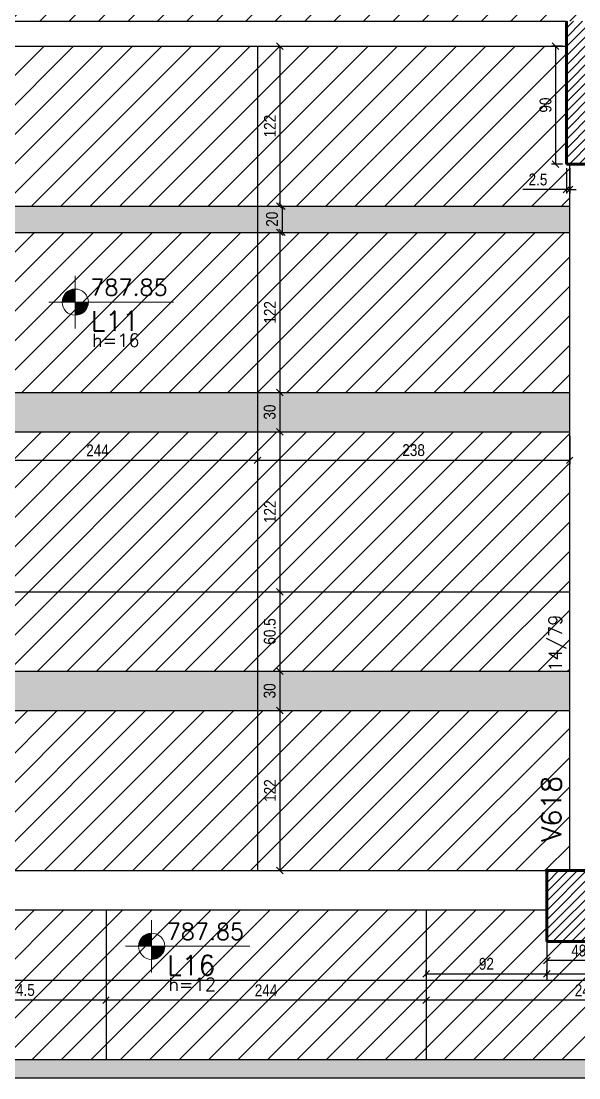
# Model space of a CAD drawing. Extents: x 8513 to 14085, y 7177 to 10799.
# Drawn here: x 10180 to 10606, y 8424 to 9229 of the extents above; entities that cross this region are included whole.
import ezdxf

# ---------------------------------------------------------------- set-up
doc = ezdxf.new("R2010")
doc.units = 0
doc.layers.add('COTA', color=241, linetype='Continuous')
doc.layers.add('Painéis', color=200, linetype='Continuous')
for name, color, linetype, lineweight in [('EST-LAJE-TEXT', 7, 'Continuous', 9), ('EST-PILAR', 7, 'Continuous', 9), ('EST-PILAR-CUT', 7, 'Continuous', 60), ('EST-VIGA', 7, 'Continuous', 30), ('EST-VIGA-TEXT', 7, 'Continuous', 9), ('Hachura', 253, 'Continuous', 9), ('REAPROVEITAMENTO', 7, 'Continuous', 9)]:
    doc.layers.add(name, color=color, linetype=linetype, lineweight=lineweight)
doc.styles.add('COTA TECNICA-50', font='techl___.ttf', dxfattribs={"height": 9})
doc.styles.add('RomanS_IV50', font='romans_IV50.ttf', dxfattribs={"height": 11.25})
doc.styles.add('RomanS_IV50_B', font='', dxfattribs={"height": 18.75})
doc.styles.add('RomanS_IV50_B_1', font='', dxfattribs={"height": 22.5})
doc.styles.get('RomanS_IV50_B').set_extended_font_data('RomanS_IV50', bold=True)
doc.styles.get('RomanS_IV50_B_1').set_extended_font_data('RomanS_IV50', bold=True)
doc.dimstyles.new('PAINEL', dxfattribs={"dimtxt": 9, "dimasz": 5, "dimexe": 3, "dimexo": 3, "dimgap": 3, "dimtad": 1, "dimdec": 1, "dimzin": 12, "dimdsep": 46, "dimtxsty": 'COTA TECNICA-50', "dimblk": 'OBLIQUE', "dimcen": 0, "dimclrd": 4, "dimclre": 4, "dimclrt": 1, "dimadec": 1, "dimazin": 3, "dimtfac": 1, "dimtdec": 1, "dimtmove": 0, "dimatfit": 3, "dimldrblk": 'OBLIQUE', "dimfxl": 1, "dimtolj": 1, "dimtzin": 12, "dimarcsym": 0})
pattern_1 = [(45, (9853.6513, 9308.66), (-3.535534, 3.535534), [])]

# ---------------------------------------------------------------- blocks, each defined once
blk = doc.blocks.new('FA_Floor_TAG_SURVEY_R01 - NIV_TIT_H_TXT1__TXT2-2303193-5º PAVIMENTO')
at = {"layer": 'EST-LAJE-TEXT'}
h = blk.add_hatch(color=256, dxfattribs=at)
edge = h.paths.add_edge_path(flags=0)
edge.add_line((-0.28, 0.405), (-0.48, 0.405))
edge.add_arc((-0.28, 0.405), 0.2, 90, 180, ccw=False)
edge.add_line((-0.28, 0.605), (-0.28, 0.405))
h = blk.add_hatch(color=256, dxfattribs=at)
edge = h.paths.add_edge_path(flags=0)
edge.add_line((-0.28, 0.405), (-0.08, 0.405))
edge.add_arc((-0.28, 0.405), 0.2, -90, 0, ccw=False)
edge.add_line((-0.28, 0.205), (-0.28, 0.405))
for p, q in [((-0.28, 0.005), (-0.28, 0.805)), ((-0.28, 0.405), (-0.68, 0.405)), ((-0.28, 0.405), (1.22, 0.405))]:
    blk.add_line(p, q, dxfattribs=at)
blk.add_circle((-0.28, 0.405), 0.2, dxfattribs=at)
blk = doc.blocks.new('_Oblique')
at = {"color": 0, "linetype": 'ByBlock', "lineweight": -2}
blk.add_line((-0.5, -0.5), (0.5, 0.5), dxfattribs=at)
blk = doc.blocks.new('*D596')
at = {"layer": 'COTA', "color": 4, "lineweight": -2, "transparency": 16777216}
for p, q in [((10363.65, 9210.16), (10380.62, 9210.16)), ((10377.62, 9210.16), (10377.62, 9088.16)), ((10363.65, 9088.16), (10380.62, 9088.16))]:
    blk.add_line(p, q, dxfattribs=at)
at = {"layer": 'Defpoints', "color": 0, "transparency": 16777216}
for p in [(10360.65, 9210.16), (10360.65, 9088.16), (10377.62, 9088.16)]:
    blk.add_point(p, dxfattribs=at)
at = {"layer": 'COTA', "color": 4, "lineweight": -2, "transparency": 16777216, "xscale": 5, "yscale": 5, "zscale": 5}
for p, rotation in [((10377.62, 9210.16), 90), ((10377.62, 9088.16), 270)]:
    blk.add_blockref('_Oblique', p, dxfattribs=dict(at, rotation=rotation))
at = {"layer": 'COTA', "color": 1, "transparency": 16777216, "insert": (10370.07, 9149.16), "char_height": 9, "attachment_point": 5, "rotation": 90, "style": 'COTA TECNICA-50'}
blk.add_mtext('\\A1;122', dxfattribs=at)
blk = doc.blocks.new('*D597')
at = {"layer": 'COTA', "color": 4, "lineweight": -2, "transparency": 16777216}
for p, q in [((10365.34, 9088.16), (10382.31, 9088.16)), ((10379.31, 9088.16), (10379.31, 9068.16)), ((10363.65, 9068.16), (10382.31, 9068.16))]:
    blk.add_line(p, q, dxfattribs=at)
at = {"layer": 'Defpoints', "color": 0, "transparency": 16777216}
for p in [(10362.34, 9088.16), (10360.65, 9068.16), (10379.31, 9068.16)]:
    blk.add_point(p, dxfattribs=at)
at = {"layer": 'COTA', "color": 4, "lineweight": -2, "transparency": 16777216, "xscale": 5, "yscale": 5, "zscale": 5}
for p, rotation in [((10379.31, 9088.16), 90), ((10379.31, 9068.16), 270)]:
    blk.add_blockref('_Oblique', p, dxfattribs=dict(at, rotation=rotation))
at = {"layer": 'COTA', "color": 1, "transparency": 16777216, "insert": (10371.71, 9078.16), "char_height": 9, "attachment_point": 5, "rotation": 90, "style": 'COTA TECNICA-50'}
blk.add_mtext('\\A1;20', dxfattribs=at)
blk = doc.blocks.new('*D598')
at = {"layer": 'COTA', "color": 4, "lineweight": -2, "transparency": 16777216}
for p, q in [((10363.65, 9068.16), (10380.62, 9068.16)), ((10377.62, 9068.16), (10377.62, 8946.16)), ((10363.65, 8946.16), (10380.62, 8946.16))]:
    blk.add_line(p, q, dxfattribs=at)
at = {"layer": 'Defpoints', "color": 0, "transparency": 16777216}
for p in [(10360.65, 9068.16), (10360.65, 8946.16), (10377.62, 8946.16)]:
    blk.add_point(p, dxfattribs=at)
at = {"layer": 'COTA', "color": 4, "lineweight": -2, "transparency": 16777216, "xscale": 5, "yscale": 5, "zscale": 5}
for p, rotation in [((10377.62, 9068.16), 90), ((10377.62, 8946.16), 270)]:
    blk.add_blockref('_Oblique', p, dxfattribs=dict(at, rotation=rotation))
at = {"layer": 'COTA', "color": 1, "transparency": 16777216, "insert": (10370.07, 9007.16), "char_height": 9, "attachment_point": 5, "rotation": 90, "style": 'COTA TECNICA-50'}
blk.add_mtext('\\A1;122', dxfattribs=at)
blk = doc.blocks.new('*D571')
at = {"layer": 'COTA', "color": 4, "lineweight": -2, "transparency": 16777216}
for p, q in [((10363.65, 8946.16), (10380.62, 8946.16)), ((10377.62, 8946.16), (10377.62, 8916.16)), ((10363.65, 8916.16), (10380.62, 8916.16))]:
    blk.add_line(p, q, dxfattribs=at)
at = {"layer": 'Defpoints', "color": 0, "transparency": 16777216}
for p in [(10360.65, 8946.16), (10360.65, 8916.16), (10377.62, 8916.16)]:
    blk.add_point(p, dxfattribs=at)
at = {"layer": 'COTA', "color": 4, "lineweight": -2, "transparency": 16777216, "xscale": 5, "yscale": 5, "zscale": 5}
for p, rotation in [((10377.62, 8946.16), 90), ((10377.62, 8916.16), 270)]:
    blk.add_blockref('_Oblique', p, dxfattribs=dict(at, rotation=rotation))
at = {"layer": 'COTA', "color": 1, "transparency": 16777216, "insert": (10369.92, 8931.16), "char_height": 9, "attachment_point": 5, "rotation": 90, "style": 'COTA TECNICA-50'}
blk.add_mtext('\\A1;30', dxfattribs=at)
blk = doc.blocks.new('*D572')
at = {"layer": 'COTA', "color": 4, "lineweight": -2, "transparency": 16777216}
for p, q in [((10363.65, 8916.16), (10380.62, 8916.16)), ((10377.62, 8916.16), (10377.62, 8794.16)), ((10365.62, 8794.16), (10380.62, 8794.16))]:
    blk.add_line(p, q, dxfattribs=at)
at = {"layer": 'Defpoints', "color": 0, "transparency": 16777216}
for p in [(10360.65, 8916.16), (10362.62, 8794.16), (10377.62, 8794.16)]:
    blk.add_point(p, dxfattribs=at)
at = {"layer": 'COTA', "color": 4, "lineweight": -2, "transparency": 16777216, "xscale": 5, "yscale": 5, "zscale": 5}
for p, rotation in [((10377.62, 8916.16), 90), ((10377.62, 8794.16), 270)]:
    blk.add_blockref('_Oblique', p, dxfattribs=dict(at, rotation=rotation))
at = {"layer": 'COTA', "color": 1, "transparency": 16777216, "insert": (10370.07, 8855.16), "char_height": 9, "attachment_point": 5, "rotation": 90, "style": 'COTA TECNICA-50'}
blk.add_mtext('\\A1;122', dxfattribs=at)
blk = doc.blocks.new('*D573')
at = {"layer": 'COTA', "color": 4, "lineweight": -2, "transparency": 16777216}
for p, q in [((10365.62, 8794.16), (10380.62, 8794.16)), ((10377.62, 8794.16), (10377.62, 8733.66))]:
    blk.add_line(p, q, dxfattribs=at)
at = {"layer": 'Defpoints', "color": 0, "transparency": 16777216}
for p in [(10362.62, 8794.16), (10377.62, 8733.66), (10377.62, 8733.66)]:
    blk.add_point(p, dxfattribs=at)
at = {"layer": 'COTA', "color": 4, "lineweight": -2, "transparency": 16777216, "xscale": 5, "yscale": 5, "zscale": 5}
for p, rotation in [((10377.62, 8794.16), 90), ((10377.62, 8733.66), 270)]:
    blk.add_blockref('_Oblique', p, dxfattribs=dict(at, rotation=rotation))
at = {"layer": 'COTA', "color": 1, "transparency": 16777216, "insert": (10370.02, 8763.91), "char_height": 9, "attachment_point": 5, "rotation": 90, "style": 'COTA TECNICA-50'}
blk.add_mtext('\\A1;60.5', dxfattribs=at)
blk = doc.blocks.new('*D574')
at = {"layer": 'COTA', "color": 4, "lineweight": -2, "transparency": 16777216}
blk.add_line((10377.62, 8733.66), (10377.62, 8703.66), dxfattribs=at)
at = {"layer": 'Defpoints', "color": 0, "transparency": 16777216}
for p in [(10377.62, 8733.66), (10377.62, 8703.66), (10377.62, 8703.66)]:
    blk.add_point(p, dxfattribs=at)
at = {"layer": 'COTA', "color": 4, "lineweight": -2, "transparency": 16777216, "xscale": 5, "yscale": 5, "zscale": 5}
for p, rotation in [((10377.62, 8733.66), 90), ((10377.62, 8703.66), 270)]:
    blk.add_blockref('_Oblique', p, dxfattribs=dict(at, rotation=rotation))
at = {"layer": 'COTA', "color": 1, "transparency": 16777216, "insert": (10369.92, 8718.66), "char_height": 9, "attachment_point": 5, "rotation": 90, "style": 'COTA TECNICA-50'}
blk.add_mtext('\\A1;30', dxfattribs=at)
blk = doc.blocks.new('*D575')
at = {"layer": 'COTA', "color": 4, "lineweight": -2, "transparency": 16777216}
blk.add_line((10377.62, 8703.66), (10377.62, 8581.66), dxfattribs=at)
at = {"layer": 'Defpoints', "color": 0, "transparency": 16777216}
for p in [(10377.62, 8703.66), (10377.62, 8581.66), (10377.62, 8581.66)]:
    blk.add_point(p, dxfattribs=at)
at = {"layer": 'COTA', "color": 4, "lineweight": -2, "transparency": 16777216, "xscale": 5, "yscale": 5, "zscale": 5}
for p, rotation in [((10377.62, 8703.66), 90), ((10377.62, 8581.66), 270)]:
    blk.add_blockref('_Oblique', p, dxfattribs=dict(at, rotation=rotation))
at = {"layer": 'COTA', "color": 1, "transparency": 16777216, "insert": (10370.07, 8642.66), "char_height": 9, "attachment_point": 5, "rotation": 90, "style": 'COTA TECNICA-50'}
blk.add_mtext('\\A1;122', dxfattribs=at)
blk = doc.blocks.new('*D576')
at = {"layer": 'COTA', "color": 4, "lineweight": -2, "transparency": 16777216}
for p, q in [((10363.65, 9210.16), (10380.62, 9210.16)), ((10377.62, 9210.16), (10377.62, 9088.16)), ((10363.65, 9088.16), (10380.62, 9088.16))]:
    blk.add_line(p, q, dxfattribs=at)
at = {"layer": 'Defpoints', "color": 0, "transparency": 16777216}
for p in [(10360.65, 9210.16), (10360.65, 9088.16), (10377.62, 9088.16)]:
    blk.add_point(p, dxfattribs=at)
at = {"layer": 'COTA', "color": 4, "lineweight": -2, "transparency": 16777216, "xscale": 5, "yscale": 5, "zscale": 5}
for p, rotation in [((10377.62, 9210.16), 90), ((10377.62, 9088.16), 270)]:
    blk.add_blockref('_Oblique', p, dxfattribs=dict(at, rotation=rotation))
at = {"layer": 'COTA', "color": 1, "transparency": 16777216, "insert": (10370.07, 9149.16), "char_height": 9, "attachment_point": 5, "rotation": 90, "style": 'COTA TECNICA-50'}
blk.add_mtext('\\A1;122', dxfattribs=at)
blk = doc.blocks.new('*D577')
at = {"layer": 'COTA', "color": 4, "lineweight": -2, "transparency": 16777216}
for p, q in [((10365.34, 9088.16), (10382.31, 9088.16)), ((10379.31, 9088.16), (10379.31, 9068.16)), ((10363.65, 9068.16), (10382.31, 9068.16))]:
    blk.add_line(p, q, dxfattribs=at)
at = {"layer": 'Defpoints', "color": 0, "transparency": 16777216}
for p in [(10362.34, 9088.16), (10360.65, 9068.16), (10379.31, 9068.16)]:
    blk.add_point(p, dxfattribs=at)
at = {"layer": 'COTA', "color": 4, "lineweight": -2, "transparency": 16777216, "xscale": 5, "yscale": 5, "zscale": 5}
for p, rotation in [((10379.31, 9088.16), 90), ((10379.31, 9068.16), 270)]:
    blk.add_blockref('_Oblique', p, dxfattribs=dict(at, rotation=rotation))
at = {"layer": 'COTA', "color": 1, "transparency": 16777216, "insert": (10371.71, 9078.16), "char_height": 9, "attachment_point": 5, "rotation": 90, "style": 'COTA TECNICA-50'}
blk.add_mtext('\\A1;20', dxfattribs=at)
blk = doc.blocks.new('*D578')
at = {"layer": 'COTA', "color": 4, "lineweight": -2, "transparency": 16777216}
for p, q in [((10363.65, 9068.16), (10380.62, 9068.16)), ((10377.62, 9068.16), (10377.62, 8946.16)), ((10363.65, 8946.16), (10380.62, 8946.16))]:
    blk.add_line(p, q, dxfattribs=at)
at = {"layer": 'Defpoints', "color": 0, "transparency": 16777216}
for p in [(10360.65, 9068.16), (10360.65, 8946.16), (10377.62, 8946.16)]:
    blk.add_point(p, dxfattribs=at)
at = {"layer": 'COTA', "color": 4, "lineweight": -2, "transparency": 16777216, "xscale": 5, "yscale": 5, "zscale": 5}
for p, rotation in [((10377.62, 9068.16), 90), ((10377.62, 8946.16), 270)]:
    blk.add_blockref('_Oblique', p, dxfattribs=dict(at, rotation=rotation))
at = {"layer": 'COTA', "color": 1, "transparency": 16777216, "insert": (10370.07, 9007.16), "char_height": 9, "attachment_point": 5, "rotation": 90, "style": 'COTA TECNICA-50'}
blk.add_mtext('\\A1;122', dxfattribs=at)
blk = doc.blocks.new('*D579')
at = {"layer": 'COTA', "color": 4, "lineweight": -2, "transparency": 16777216}
for p, q in [((10363.65, 8946.16), (10380.62, 8946.16)), ((10377.62, 8946.16), (10377.62, 8916.16)), ((10363.65, 8916.16), (10380.62, 8916.16))]:
    blk.add_line(p, q, dxfattribs=at)
at = {"layer": 'Defpoints', "color": 0, "transparency": 16777216}
for p in [(10360.65, 8946.16), (10360.65, 8916.16), (10377.62, 8916.16)]:
    blk.add_point(p, dxfattribs=at)
at = {"layer": 'COTA', "color": 4, "lineweight": -2, "transparency": 16777216, "xscale": 5, "yscale": 5, "zscale": 5}
for p, rotation in [((10377.62, 8946.16), 90), ((10377.62, 8916.16), 270)]:
    blk.add_blockref('_Oblique', p, dxfattribs=dict(at, rotation=rotation))
at = {"layer": 'COTA', "color": 1, "transparency": 16777216, "insert": (10369.92, 8931.16), "char_height": 9, "attachment_point": 5, "rotation": 90, "style": 'COTA TECNICA-50'}
blk.add_mtext('\\A1;30', dxfattribs=at)
blk = doc.blocks.new('*D580')
at = {"layer": 'COTA', "color": 4, "lineweight": -2, "transparency": 16777216}
blk.add_line((10377.62, 8733.66), (10377.62, 8703.66), dxfattribs=at)
at = {"layer": 'Defpoints', "color": 0, "transparency": 16777216}
for p in [(10377.62, 8733.66), (10377.62, 8703.66), (10377.62, 8703.66)]:
    blk.add_point(p, dxfattribs=at)
at = {"layer": 'COTA', "color": 4, "lineweight": -2, "transparency": 16777216, "xscale": 5, "yscale": 5, "zscale": 5}
for p, rotation in [((10377.62, 8733.66), 90), ((10377.62, 8703.66), 270)]:
    blk.add_blockref('_Oblique', p, dxfattribs=dict(at, rotation=rotation))
at = {"layer": 'COTA', "color": 1, "transparency": 16777216, "insert": (10369.92, 8718.66), "char_height": 9, "attachment_point": 5, "rotation": 90, "style": 'COTA TECNICA-50'}
blk.add_mtext('\\A1;30', dxfattribs=at)
blk = doc.blocks.new('*D581')
at = {"layer": 'COTA', "color": 4, "lineweight": -2, "transparency": 16777216}
blk.add_line((10377.62, 8703.66), (10377.62, 8581.66), dxfattribs=at)
at = {"layer": 'Defpoints', "color": 0, "transparency": 16777216}
for p in [(10377.62, 8703.66), (10377.62, 8581.66), (10377.62, 8581.66)]:
    blk.add_point(p, dxfattribs=at)
at = {"layer": 'COTA', "color": 4, "lineweight": -2, "transparency": 16777216, "xscale": 5, "yscale": 5, "zscale": 5}
for p, rotation in [((10377.62, 8703.66), 90), ((10377.62, 8581.66), 270)]:
    blk.add_blockref('_Oblique', p, dxfattribs=dict(at, rotation=rotation))
at = {"layer": 'COTA', "color": 1, "transparency": 16777216, "insert": (10370.07, 8642.66), "char_height": 9, "attachment_point": 5, "rotation": 90, "style": 'COTA TECNICA-50'}
blk.add_mtext('\\A1;122', dxfattribs=at)
blk = doc.blocks.new('*D583')
at = {"layer": 'COTA', "color": 4, "lineweight": -2, "transparency": 16777216}
for p, q in [((10116.65, 8913.16), (10116.65, 8891.38)), ((10360.65, 8913.16), (10360.65, 8891.38)), ((10116.65, 8894.38), (10360.65, 8894.38))]:
    blk.add_line(p, q, dxfattribs=at)
at = {"layer": 'Defpoints', "color": 0, "transparency": 16777216}
for p in [(10116.65, 8916.16), (10360.65, 8916.16), (10360.65, 8894.38)]:
    blk.add_point(p, dxfattribs=at)
at = {"layer": 'COTA', "color": 4, "lineweight": -2, "transparency": 16777216, "xscale": 5, "yscale": 5, "zscale": 5, "rotation": 180}
blk.add_blockref('_Oblique', (10116.65, 8894.38), dxfattribs=at)
at = {"layer": 'COTA', "color": 4, "lineweight": -2, "transparency": 16777216, "xscale": 5, "yscale": 5, "zscale": 5}
blk.add_blockref('_Oblique', (10360.65, 8894.38), dxfattribs=at)
at = {"layer": 'COTA', "color": 1, "transparency": 16777216, "insert": (10238.65, 8901.95), "char_height": 9, "attachment_point": 5, "style": 'COTA TECNICA-50'}
blk.add_mtext('\\A1;244', dxfattribs=at)
blk = doc.blocks.new('*D584')
at = {"layer": 'COTA', "color": 4, "lineweight": -2, "transparency": 16777216}
for p, q in [((10360.65, 8913.16), (10360.65, 8891.38)), ((10598.65, 8913.16), (10598.65, 8891.38)), ((10360.65, 8894.38), (10598.65, 8894.38))]:
    blk.add_line(p, q, dxfattribs=at)
at = {"layer": 'Defpoints', "color": 0, "transparency": 16777216}
for p in [(10360.65, 8916.16), (10598.65, 8916.16), (10598.65, 8894.38)]:
    blk.add_point(p, dxfattribs=at)
at = {"layer": 'COTA', "color": 4, "lineweight": -2, "transparency": 16777216, "xscale": 5, "yscale": 5, "zscale": 5, "rotation": 180}
blk.add_blockref('_Oblique', (10360.65, 8894.38), dxfattribs=at)
at = {"layer": 'COTA', "color": 4, "lineweight": -2, "transparency": 16777216, "xscale": 5, "yscale": 5, "zscale": 5}
blk.add_blockref('_Oblique', (10598.65, 8894.38), dxfattribs=at)
at = {"layer": 'COTA', "color": 1, "transparency": 16777216, "insert": (10479.65, 8902.1), "char_height": 9, "attachment_point": 5, "style": 'COTA TECNICA-50'}
blk.add_mtext('\\A1;238', dxfattribs=at)
blk = doc.blocks.new('*D546')
at = {"layer": 'COTA', "color": 4, "lineweight": -2, "transparency": 16777216}
for p, q in [((10593.15, 9210.16), (10584.88, 9210.16)), ((10587.88, 9210.16), (10587.88, 9120.16)), ((10593.15, 9120.16), (10584.88, 9120.16))]:
    blk.add_line(p, q, dxfattribs=at)
at = {"layer": 'Defpoints', "color": 0, "transparency": 16777216}
for p in [(10596.15, 9210.16), (10587.88, 9120.16), (10596.15, 9120.16)]:
    blk.add_point(p, dxfattribs=at)
at = {"layer": 'COTA', "color": 4, "lineweight": -2, "transparency": 16777216, "xscale": 5, "yscale": 5, "zscale": 5}
for p, rotation in [((10587.88, 9210.16), 90), ((10587.88, 9120.16), 270)]:
    blk.add_blockref('_Oblique', p, dxfattribs=dict(at, rotation=rotation))
at = {"layer": 'COTA', "color": 1, "transparency": 16777216, "insert": (10580.26, 9165.16), "char_height": 9, "attachment_point": 5, "rotation": 90, "style": 'COTA TECNICA-50'}
blk.add_mtext('\\A1;90', dxfattribs=at)
blk = doc.blocks.new('*D547')
at = {"layer": 'COTA', "color": 4, "lineweight": -2, "transparency": 16777216}
for p, q in [((10596.15, 9117.16), (10596.15, 9097.81)), ((10598.65, 9117.16), (10598.65, 9097.81)), ((10596.15, 9100.81), (10562.8, 9100.81)), ((10598.65, 9100.81), (10596.15, 9100.81)), ((10598.65, 9100.81), (10603.65, 9100.81))]:
    blk.add_line(p, q, dxfattribs=at)
at = {"layer": 'Defpoints', "color": 0, "transparency": 16777216}
for p in [(10596.15, 9120.16), (10598.65, 9120.16), (10596.15, 9100.81)]:
    blk.add_point(p, dxfattribs=at)
at = {"layer": 'COTA', "color": 4, "lineweight": -2, "transparency": 16777216, "xscale": 5, "yscale": 5, "zscale": 5}
blk.add_blockref('_Oblique', (10596.15, 9100.81), dxfattribs=at)
at = {"layer": 'COTA', "color": 4, "lineweight": -2, "transparency": 16777216, "xscale": 5, "yscale": 5, "zscale": 5, "rotation": 180}
blk.add_blockref('_Oblique', (10598.65, 9100.81), dxfattribs=at)
at = {"layer": 'COTA', "color": 1, "transparency": 16777216, "insert": (10574.47, 9108.41), "char_height": 9, "attachment_point": 5, "style": 'COTA TECNICA-50'}
blk.add_mtext('\\A1;2.5', dxfattribs=at)
blk = doc.blocks.new('*D696')
at = {"layer": 'COTA', "color": 4, "lineweight": -2, "transparency": 16777216}
for p, q in [((10581.15, 8524.66), (10581.15, 8510.07)), ((10630.15, 8524.66), (10630.15, 8510.07)), ((10630.15, 8513.07), (10581.15, 8513.07))]:
    blk.add_line(p, q, dxfattribs=at)
at = {"layer": 'Defpoints', "color": 0, "transparency": 16777216}
for p in [(10581.15, 8527.66), (10630.15, 8527.66), (10581.15, 8513.07)]:
    blk.add_point(p, dxfattribs=at)
at = {"layer": 'COTA', "color": 4, "lineweight": -2, "transparency": 16777216, "xscale": 5, "yscale": 5, "zscale": 5, "rotation": 180}
blk.add_blockref('_Oblique', (10581.15, 8513.07), dxfattribs=at)
at = {"layer": 'COTA', "color": 4, "lineweight": -2, "transparency": 16777216, "xscale": 5, "yscale": 5, "zscale": 5}
blk.add_blockref('_Oblique', (10630.15, 8513.07), dxfattribs=at)
at = {"layer": 'COTA', "color": 1, "transparency": 16777216, "insert": (10605.65, 8520.66), "char_height": 9, "attachment_point": 5, "style": 'COTA TECNICA-50'}
blk.add_mtext('\\A1;49', dxfattribs=at)
blk = doc.blocks.new('*D717')
at = {"layer": 'COTA', "color": 4, "lineweight": -2, "transparency": 16777216}
for p, q in [((10489.15, 8501.16), (10489.15, 8505.95)), ((10489.15, 8502.95), (10581.15, 8502.95)), ((10581.15, 8501.16), (10581.15, 8505.95))]:
    blk.add_line(p, q, dxfattribs=at)
at = {"layer": 'Defpoints', "color": 0, "transparency": 16777216}
for p in [(10489.15, 8498.16), (10581.15, 8502.95), (10581.15, 8498.16)]:
    blk.add_point(p, dxfattribs=at)
at = {"layer": 'COTA', "color": 4, "lineweight": -2, "transparency": 16777216, "xscale": 5, "yscale": 5, "zscale": 5, "rotation": 180}
blk.add_blockref('_Oblique', (10489.15, 8502.95), dxfattribs=at)
at = {"layer": 'COTA', "color": 4, "lineweight": -2, "transparency": 16777216, "xscale": 5, "yscale": 5, "zscale": 5}
blk.add_blockref('_Oblique', (10581.15, 8502.95), dxfattribs=at)
at = {"layer": 'COTA', "color": 1, "transparency": 16777216, "insert": (10535.15, 8510.53), "char_height": 9, "attachment_point": 5, "style": 'COTA TECNICA-50'}
blk.add_mtext('\\A1;92', dxfattribs=at)
blk = doc.blocks.new('*D718')
at = {"layer": 'COTA', "color": 4, "lineweight": -2, "transparency": 16777216}
for p, q in [((10581.15, 8501.16), (10581.15, 8505.95)), ((10581.15, 8502.95), (10733.15, 8502.95)), ((10733.15, 8501.16), (10733.15, 8505.95))]:
    blk.add_line(p, q, dxfattribs=at)
at = {"layer": 'Defpoints', "color": 0, "transparency": 16777216}
for p in [(10581.15, 8498.16), (10733.15, 8502.95), (10733.15, 8498.16)]:
    blk.add_point(p, dxfattribs=at)
at = {"layer": 'COTA', "color": 4, "lineweight": -2, "transparency": 16777216, "xscale": 5, "yscale": 5, "zscale": 5, "rotation": 180}
blk.add_blockref('_Oblique', (10581.15, 8502.95), dxfattribs=at)
at = {"layer": 'COTA', "color": 4, "lineweight": -2, "transparency": 16777216, "xscale": 5, "yscale": 5, "zscale": 5}
blk.add_blockref('_Oblique', (10733.15, 8502.95), dxfattribs=at)
at = {"layer": 'COTA', "color": 1, "transparency": 16777216, "insert": (10657.15, 8510.55), "char_height": 9, "attachment_point": 5, "style": 'COTA TECNICA-50'}
blk.add_mtext('\\A1;152', dxfattribs=at)
blk = doc.blocks.new('*D719')
at = {"layer": 'COTA', "color": 4, "lineweight": -2, "transparency": 16777216}
for p, q in [((10489.15, 8501.16), (10489.15, 8505.95)), ((10489.15, 8502.95), (10581.15, 8502.95)), ((10581.15, 8501.16), (10581.15, 8505.95))]:
    blk.add_line(p, q, dxfattribs=at)
at = {"layer": 'Defpoints', "color": 0, "transparency": 16777216}
for p in [(10489.15, 8498.16), (10581.15, 8502.95), (10581.15, 8498.16)]:
    blk.add_point(p, dxfattribs=at)
at = {"layer": 'COTA', "color": 4, "lineweight": -2, "transparency": 16777216, "xscale": 5, "yscale": 5, "zscale": 5, "rotation": 180}
blk.add_blockref('_Oblique', (10489.15, 8502.95), dxfattribs=at)
at = {"layer": 'COTA', "color": 4, "lineweight": -2, "transparency": 16777216, "xscale": 5, "yscale": 5, "zscale": 5}
blk.add_blockref('_Oblique', (10581.15, 8502.95), dxfattribs=at)
at = {"layer": 'COTA', "color": 1, "transparency": 16777216, "insert": (10535.15, 8510.53), "char_height": 9, "attachment_point": 5, "style": 'COTA TECNICA-50'}
blk.add_mtext('\\A1;92', dxfattribs=at)
blk = doc.blocks.new('*D720')
at = {"layer": 'COTA', "color": 4, "lineweight": -2, "transparency": 16777216}
for p, q in [((10581.15, 8501.16), (10581.15, 8505.95)), ((10581.15, 8502.95), (10733.15, 8502.95)), ((10733.15, 8501.16), (10733.15, 8505.95))]:
    blk.add_line(p, q, dxfattribs=at)
at = {"layer": 'Defpoints', "color": 0, "transparency": 16777216}
for p in [(10581.15, 8498.16), (10733.15, 8502.95), (10733.15, 8498.16)]:
    blk.add_point(p, dxfattribs=at)
at = {"layer": 'COTA', "color": 4, "lineweight": -2, "transparency": 16777216, "xscale": 5, "yscale": 5, "zscale": 5, "rotation": 180}
blk.add_blockref('_Oblique', (10581.15, 8502.95), dxfattribs=at)
at = {"layer": 'COTA', "color": 4, "lineweight": -2, "transparency": 16777216, "xscale": 5, "yscale": 5, "zscale": 5}
blk.add_blockref('_Oblique', (10733.15, 8502.95), dxfattribs=at)
at = {"layer": 'COTA', "color": 1, "transparency": 16777216, "insert": (10657.15, 8510.55), "char_height": 9, "attachment_point": 5, "style": 'COTA TECNICA-50'}
blk.add_mtext('\\A1;152', dxfattribs=at)
blk = doc.blocks.new('*D706')
at = {"layer": 'COTA', "color": 4, "lineweight": -2, "transparency": 16777216}
for p, q in [((10489.15, 8495.16), (10489.15, 8479.85)), ((10733.15, 8495.16), (10733.15, 8479.85)), ((10733.15, 8482.85), (10489.15, 8482.85))]:
    blk.add_line(p, q, dxfattribs=at)
at = {"layer": 'Defpoints', "color": 0, "transparency": 16777216}
for p in [(10489.15, 8498.16), (10733.15, 8498.16), (10489.15, 8482.85)]:
    blk.add_point(p, dxfattribs=at)
at = {"layer": 'COTA', "color": 4, "lineweight": -2, "transparency": 16777216, "xscale": 5, "yscale": 5, "zscale": 5, "rotation": 180}
blk.add_blockref('_Oblique', (10489.15, 8482.85), dxfattribs=at)
at = {"layer": 'COTA', "color": 4, "lineweight": -2, "transparency": 16777216, "xscale": 5, "yscale": 5, "zscale": 5}
blk.add_blockref('_Oblique', (10733.15, 8482.85), dxfattribs=at)
at = {"layer": 'COTA', "color": 1, "transparency": 16777216, "insert": (10611.15, 8490.42), "char_height": 9, "attachment_point": 5, "style": 'COTA TECNICA-50'}
blk.add_mtext('\\A1;244', dxfattribs=at)
blk = doc.blocks.new('*D707')
at = {"layer": 'COTA', "color": 4, "lineweight": -2, "transparency": 16777216}
for p, q in [((10245.15, 8495.16), (10245.15, 8479.85)), ((10489.15, 8495.16), (10489.15, 8479.85)), ((10489.15, 8482.85), (10245.15, 8482.85))]:
    blk.add_line(p, q, dxfattribs=at)
at = {"layer": 'Defpoints', "color": 0, "transparency": 16777216}
for p in [(10245.15, 8498.16), (10489.15, 8498.16), (10245.15, 8482.85)]:
    blk.add_point(p, dxfattribs=at)
at = {"layer": 'COTA', "color": 4, "lineweight": -2, "transparency": 16777216, "xscale": 5, "yscale": 5, "zscale": 5, "rotation": 180}
blk.add_blockref('_Oblique', (10245.15, 8482.85), dxfattribs=at)
at = {"layer": 'COTA', "color": 4, "lineweight": -2, "transparency": 16777216, "xscale": 5, "yscale": 5, "zscale": 5}
blk.add_blockref('_Oblique', (10489.15, 8482.85), dxfattribs=at)
at = {"layer": 'COTA', "color": 1, "transparency": 16777216, "insert": (10367.15, 8490.42), "char_height": 9, "attachment_point": 5, "style": 'COTA TECNICA-50'}
blk.add_mtext('\\A1;244', dxfattribs=at)
blk = doc.blocks.new('*D708')
at = {"layer": 'COTA', "color": 4, "lineweight": -2, "transparency": 16777216}
for p, q in [((10110.65, 8491.66), (10110.65, 8479.85)), ((10245.15, 8495.16), (10245.15, 8479.85)), ((10245.15, 8482.85), (10110.65, 8482.85))]:
    blk.add_line(p, q, dxfattribs=at)
at = {"layer": 'Defpoints', "color": 0, "transparency": 16777216}
for p in [(10245.15, 8498.16), (10110.65, 8494.66), (10110.65, 8482.85)]:
    blk.add_point(p, dxfattribs=at)
at = {"layer": 'COTA', "color": 4, "lineweight": -2, "transparency": 16777216, "xscale": 5, "yscale": 5, "zscale": 5, "rotation": 180}
blk.add_blockref('_Oblique', (10110.65, 8482.85), dxfattribs=at)
at = {"layer": 'COTA', "color": 4, "lineweight": -2, "transparency": 16777216, "xscale": 5, "yscale": 5, "zscale": 5}
blk.add_blockref('_Oblique', (10245.15, 8482.85), dxfattribs=at)
at = {"layer": 'COTA', "color": 1, "transparency": 16777216, "insert": (10177.9, 8490.55), "char_height": 9, "attachment_point": 5, "style": 'COTA TECNICA-50'}
blk.add_mtext('\\A1;134.5', dxfattribs=at)

msp = doc.modelspace()

# ---------------------------------------------------------------- hatches: boundary and pattern name
at = {"layer": 'EST-PILAR'}
h = msp.add_hatch(dxfattribs=at)
h.set_pattern_fill('FP_1', color=5, style=0, pattern_type=2)
h.set_pattern_definition(pattern_1)
h.paths.add_polyline_path([(10615.15, 9120.16), (10615.15, 9229.16), (10596.15, 9229.16), (10596.15, 9120.16)], flags=0)
h = msp.add_hatch(dxfattribs=at)
h.set_pattern_fill('FP_1', color=5, style=0, pattern_type=2)
h.set_pattern_definition(pattern_1)
h.paths.add_polyline_path([(10630.15, 8527.66), (10630.15, 8581.66), (10581.15, 8581.66), (10581.15, 8527.66)], flags=0)
at = {"layer": 'EST-VIGA', "true_color": 0xe1e1e1}
msp.add_hatch(color=254, dxfattribs=at).paths.add_polyline_path([(10931.44, 8423.66), (12441.15, 8423.66), (12441.15, 8437.66), (9774.15, 8437.66), (9774.15, 8423.66), (10517.81, 8423.66)], flags=0)
at = {"layer": 'Hachura'}
h = msp.add_hatch(color=256, dxfattribs=at)
h.dxf.hatch_style = 1
h.paths.add_polyline_path([(10116.65, 8733.66), (10116.65, 8703.66), (9872.65, 8703.66), (9872.65, 8733.66)])
h.paths.add_polyline_path([(10360.65, 8733.66), (10360.65, 8703.66), (10116.65, 8703.66), (10116.65, 8733.66)])
h.paths.add_polyline_path([(10360.65, 8703.66), (10360.65, 8733.66), (10598.65, 8733.66), (10598.65, 8703.66)])
h.paths.add_polyline_path([(10360.65, 8916.16), (10360.65, 8946.16), (10598.65, 8946.16), (10598.65, 8916.16)])
h.paths.add_polyline_path([(10116.65, 8916.16), (10116.65, 8946.16), (10360.65, 8946.16), (10360.65, 8916.16)])
h.paths.add_polyline_path([(10116.65, 8946.16), (10116.65, 8916.16), (9872.65, 8916.16), (9872.65, 8946.16)])
h.paths.add_polyline_path([(10116.65, 9088.16), (10116.65, 9068.16), (9872.65, 9068.16), (9872.65, 9088.16)])
h.paths.add_polyline_path([(10360.65, 9088.16), (10360.65, 9068.16), (10116.65, 9068.16), (10116.65, 9088.16)])
h.paths.add_polyline_path([(10598.65, 9088.16), (10598.65, 9068.16), (10360.65, 9068.16), (10360.65, 9088.16)])
at = {"layer": 'REAPROVEITAMENTO'}
h = msp.add_hatch(dxfattribs=at)
h.set_pattern_fill('ANSI31', color=251, scale=5, style=0)
h.paths.add_polyline_path([(12276.15, 9286.16), (12276.15, 9387.16), (12068.65, 9387.16), (12068.65, 9286.16)])
h.paths.add_polyline_path([(12068.65, 9286.16), (12068.65, 9387.16), (11824.65, 9387.16), (11824.65, 9286.16)])
h.paths.add_polyline_path([(11580.65, 9387.16), (11580.65, 9286.16), (11824.65, 9286.16), (11824.65, 9387.16)])
h.paths.add_polyline_path([(11580.65, 9387.16), (11355.15, 9387.16), (11336.65, 9387.16), (11336.65, 9286.16), (11580.65, 9286.16)])
h.paths.add_polyline_path([(11336.65, 9286.16), (11336.65, 9387.16), (11336.15, 9387.16), (11092.65, 9387.16), (11092.65, 9286.16)])
h.paths.add_polyline_path([(11092.65, 9286.16), (11092.65, 9387.16), (10848.65, 9387.16), (10848.65, 9286.16)])
h.paths.add_polyline_path([(10848.65, 9286.16), (10848.65, 9387.16), (10615.15, 9387.16), (10604.65, 9387.16), (10604.65, 9286.16)])
h.paths.add_polyline_path([(10604.65, 9286.16), (10604.65, 9387.16), (10596.15, 9387.16), (10360.65, 9387.16), (10360.65, 9286.16)])
h.paths.add_polyline_path([(10360.65, 9286.16), (10360.65, 9387.16), (10116.65, 9387.16), (10116.65, 9286.16)])
h.paths.add_polyline_path([(9872.65, 9387.16), (9872.65, 9286.16), (10116.65, 9286.16), (10116.65, 9387.16)])
h.paths.add_polyline_path([(9872.65, 9286.16), (9872.65, 9229.16), (10116.65, 9229.16), (10116.65, 9286.16)])
h.paths.add_polyline_path([(10116.65, 9286.16), (10116.65, 9229.16), (10360.65, 9229.16), (10360.65, 9286.16)])
h.paths.add_polyline_path([(10596.15, 9229.16), (10604.65, 9229.16), (10604.65, 9286.16), (10360.65, 9286.16), (10360.65, 9229.16)])
h.paths.add_polyline_path([(10848.65, 9229.16), (10848.65, 9286.16), (10604.65, 9286.16), (10604.65, 9229.16), (10615.15, 9229.16)])
h.paths.add_polyline_path([(11092.65, 9229.16), (11092.65, 9286.16), (10848.65, 9286.16), (10848.65, 9229.16)])
h.paths.add_polyline_path([(11291.15, 9229.16), (11336.65, 9229.16), (11336.65, 9286.16), (11092.65, 9286.16), (11092.65, 9229.16)])
h.paths.add_polyline_path([(11336.65, 9286.16), (11336.65, 9229.16), (11400.15, 9229.16), (11580.65, 9229.16), (11580.65, 9286.16)])
h.paths.add_polyline_path([(11824.65, 9229.16), (11824.65, 9286.16), (11580.65, 9286.16), (11580.65, 9229.16)])
h.paths.add_polyline_path([(12033.65, 9229.16), (12068.65, 9229.16), (12068.65, 9286.16), (11824.65, 9286.16), (11824.65, 9229.16)])
h.paths.add_polyline_path([(12276.15, 9229.16), (12276.15, 9286.16), (12068.65, 9286.16), (12068.65, 9229.16), (12137.65, 9229.16)])
h = msp.add_hatch(dxfattribs=at)
h.set_pattern_fill('ANSI31', color=251, scale=5, style=0)
h.paths.add_polyline_path([(9872.65, 9210.16), (9872.65, 9130.16), (9872.65, 9088.16), (10116.65, 9088.16), (10116.65, 9210.16)])
h.paths.add_polyline_path([(9872.65, 9068.16), (9872.65, 8946.16), (10116.65, 8946.16), (10116.65, 9068.16)])
h.paths.add_polyline_path([(9872.65, 8916.16), (9872.65, 8794.16), (10116.65, 8794.16), (10116.65, 8916.16)])
h.paths.add_polyline_path([(10116.65, 8733.66), (10116.65, 8794.16), (9872.65, 8794.16), (9872.65, 8733.66)])
h.paths.add_polyline_path([(9872.65, 8703.66), (9872.65, 8581.66), (9887.65, 8581.66), (10116.65, 8581.66), (10116.65, 8703.66)])
h.paths.add_polyline_path([(10116.65, 8703.66), (10116.65, 8581.66), (10360.65, 8581.66), (10360.65, 8703.66)])
h.paths.add_polyline_path([(10116.65, 8794.16), (10116.65, 8733.66), (10360.65, 8733.66), (10360.65, 8794.16)])
h.paths.add_polyline_path([(10116.65, 8916.16), (10116.65, 8794.16), (10360.65, 8794.16), (10360.65, 8916.16)])
h.paths.add_polyline_path([(10360.65, 9068.16), (10116.65, 9068.16), (10116.65, 8946.16), (10360.65, 8946.16)])
h.paths.add_polyline_path([(10360.65, 9088.16), (10360.65, 9210.16), (10116.65, 9210.16), (10116.65, 9088.16)])
h.paths.add_polyline_path([(10360.65, 9210.16), (10360.65, 9088.16), (10598.65, 9088.16), (10598.65, 9120.16), (10596.15, 9120.16), (10596.15, 9210.16)])
h.paths.add_polyline_path([(10598.65, 8946.16), (10598.65, 9068.16), (10360.65, 9068.16), (10360.65, 8946.16)])
h.paths.add_polyline_path([(10598.65, 8794.16), (10598.65, 8916.16), (10360.65, 8916.16), (10360.65, 8794.16)])
h.paths.add_polyline_path([(10598.65, 8733.66), (10598.65, 8794.16), (10360.65, 8794.16), (10360.65, 8733.66)])
h.paths.add_polyline_path([(10360.65, 8703.66), (10360.65, 8581.66), (10581.15, 8581.66), (10598.65, 8581.66), (10598.65, 8703.66)])
h.paths.add_polyline_path([(10850.65, 8581.66), (10850.65, 8703.66), (10612.65, 8703.66), (10612.65, 8581.66), (10630.15, 8581.66)])
h.paths.add_polyline_path([(10612.65, 8794.16), (10612.65, 8733.66), (10850.65, 8733.66), (10850.65, 8794.16)])
h.paths.add_polyline_path([(10612.65, 8916.16), (10612.65, 8794.16), (10850.65, 8794.16), (10850.65, 8916.16)])
h.paths.add_polyline_path([(10612.65, 9068.16), (10612.65, 8946.16), (10850.65, 8946.16), (10850.65, 9068.16)])
h.paths.add_polyline_path([(10850.65, 9088.16), (10850.65, 9210.16), (10615.15, 9210.16), (10615.15, 9120.16), (10612.65, 9120.16), (10612.65, 9088.16)])
h.paths.add_polyline_path([(10850.65, 9210.16), (10850.65, 9088.16), (11094.65, 9088.16), (11094.65, 9210.16)])
h.paths.add_polyline_path([(11338.65, 9088.16), (11338.65, 9210.16), (11291.15, 9210.16), (11094.65, 9210.16), (11094.65, 9088.16)])
h.paths.add_polyline_path([(11094.65, 9068.16), (11094.65, 8946.16), (11338.65, 8946.16), (11338.65, 9068.16)])
h.paths.add_polyline_path([(11094.65, 8946.16), (11094.65, 9068.16), (10850.65, 9068.16), (10850.65, 8946.16)])
h.paths.add_polyline_path([(11094.65, 8794.16), (11094.65, 8916.16), (10850.65, 8916.16), (10850.65, 8794.16)])
h.paths.add_polyline_path([(11094.65, 8916.16), (11094.65, 8794.16), (11338.65, 8794.16), (11338.65, 8916.16)])
h.paths.add_polyline_path([(11338.65, 8733.66), (11338.65, 8794.16), (11094.65, 8794.16), (11094.65, 8733.66)])
h.paths.add_polyline_path([(10850.65, 8794.16), (10850.65, 8733.66), (11094.65, 8733.66), (11094.65, 8794.16)])
h.paths.add_polyline_path([(11094.65, 8581.66), (11094.65, 8703.66), (10850.65, 8703.66), (10850.65, 8581.66)])
h.paths.add_polyline_path([(11094.65, 8703.66), (11094.65, 8581.66), (11321.15, 8581.66), (11338.65, 8581.66), (11338.65, 8703.66)])
h.paths.add_polyline_path([(11352.65, 8581.66), (11370.15, 8581.66), (11596.65, 8581.66), (11596.65, 8703.66), (11352.65, 8703.66)])
h.paths.add_polyline_path([(11723.65, 8581.66), (11840.65, 8581.66), (11840.65, 8703.66), (11596.65, 8703.66), (11596.65, 8581.66)])
h.paths.add_polyline_path([(11840.65, 8703.66), (11840.65, 8581.66), (12061.15, 8581.66), (12078.65, 8581.66), (12078.65, 8703.66)])
h.paths.add_polyline_path([(11840.65, 8733.66), (12078.65, 8733.66), (12078.65, 8794.16), (11840.65, 8794.16)])
h.paths.add_polyline_path([(11596.65, 8794.16), (11596.65, 8733.66), (11840.65, 8733.66), (11840.65, 8794.16)])
h.paths.add_polyline_path([(11352.65, 8794.16), (11352.65, 8733.66), (11596.65, 8733.66), (11596.65, 8794.16)])
h.paths.add_polyline_path([(11352.65, 8916.16), (11352.65, 8794.16), (11596.65, 8794.16), (11596.65, 8916.16)])
h.paths.add_polyline_path([(11596.65, 8916.16), (11596.65, 8794.16), (11840.65, 8794.16), (11840.65, 8916.16)])
h.paths.add_polyline_path([(11840.65, 8794.16), (12078.65, 8794.16), (12078.65, 8916.16), (11840.65, 8916.16)])
h.paths.add_polyline_path([(11840.65, 9068.16), (11840.65, 8946.16), (12078.65, 8946.16), (12078.65, 9068.16)])
h.paths.add_polyline_path([(11840.65, 9068.16), (11596.65, 9068.16), (11596.65, 8946.16), (11840.65, 8946.16)])
h.paths.add_polyline_path([(11352.65, 9068.16), (11352.65, 8946.16), (11596.65, 8946.16), (11596.65, 9068.16)])
h.paths.add_polyline_path([(11596.65, 9088.16), (11596.65, 9210.16), (11400.15, 9210.16), (11352.65, 9210.16), (11352.65, 9088.16)])
h.paths.add_polyline_path([(11840.65, 9088.16), (11840.65, 9210.16), (11596.65, 9210.16), (11596.65, 9088.16)])
h.paths.add_polyline_path([(12078.65, 9088.16), (12078.65, 9210.16), (12033.65, 9210.16), (11840.65, 9210.16), (11840.65, 9088.16)])
h = msp.add_hatch(dxfattribs=at)
h.set_pattern_fill('ANSI31', color=251, scale=5, style=0)
h.paths.add_polyline_path([(10110.65, 8498.16), (10110.65, 8551.66), (9887.65, 8551.66), (9887.65, 8527.66), (9872.65, 8527.66), (9872.65, 8498.16)])
h.paths.add_polyline_path([(10245.15, 8498.16), (10245.15, 8551.66), (10110.65, 8551.66), (10110.65, 8498.16)])
h.paths.add_polyline_path([(10110.65, 8437.66), (10110.65, 8498.16), (9872.65, 8498.16), (9872.65, 8437.66)])
h.paths.add_polyline_path([(10245.15, 8437.66), (10245.15, 8498.16), (10110.65, 8498.16), (10110.65, 8437.66)])
h.paths.add_polyline_path([(10245.15, 8498.16), (10245.15, 8437.66), (10489.15, 8437.66), (10489.15, 8498.16)])
h.paths.add_polyline_path([(10245.15, 8551.66), (10245.15, 8498.16), (10489.15, 8498.16), (10489.15, 8551.66)])
h.paths.add_polyline_path([(10489.15, 8551.66), (10489.15, 8498.16), (10581.15, 8498.16), (10581.15, 8527.66), (10581.15, 8551.66)])
h.paths.add_polyline_path([(10489.15, 8498.16), (10489.15, 8437.66), (10733.15, 8437.66), (10733.15, 8498.16)])
h.paths.add_polyline_path([(10630.15, 8551.66), (10630.15, 8527.66), (10581.15, 8527.66), (10581.15, 8498.16), (10733.15, 8498.16), (10733.15, 8551.66)])
h.paths.add_polyline_path([(10977.15, 8498.16), (10977.15, 8551.66), (10733.15, 8551.66), (10733.15, 8498.16)])
h.paths.add_polyline_path([(11221.15, 8437.66), (11221.15, 8498.16), (10977.15, 8498.16), (10977.15, 8437.66)])
h.paths.add_polyline_path([(10733.15, 8498.16), (10733.15, 8437.66), (10977.15, 8437.66), (10977.15, 8498.16)])
h.paths.add_polyline_path([(11321.15, 8527.66), (11321.15, 8551.66), (11221.15, 8551.66), (11221.15, 8498.16), (11321.15, 8498.16)])
h.paths.add_polyline_path([(10977.15, 8551.66), (10977.15, 8498.16), (11221.15, 8498.16), (11221.15, 8551.66)])
h.paths.add_polyline_path([(11221.15, 8498.16), (11221.15, 8437.66), (11465.15, 8437.66), (11465.15, 8498.16)])
h.paths.add_polyline_path([(11465.15, 8498.16), (11465.15, 8551.66), (11370.15, 8551.66), (11370.15, 8527.66), (11321.15, 8527.66), (11321.15, 8498.16)])
h.paths.add_polyline_path([(11704.65, 8498.16), (11704.65, 8551.66), (11465.15, 8551.66), (11465.15, 8498.16)])
h.paths.add_polyline_path([(11704.65, 8437.66), (11704.65, 8498.16), (11465.15, 8498.16), (11465.15, 8437.66)])
h.paths.add_polyline_path([(11723.65, 8498.16), (11723.65, 8437.66), (11953.15, 8437.66), (11953.15, 8498.16)])
h.paths.add_polyline_path([(11723.65, 8551.66), (11723.65, 8498.16), (11953.15, 8498.16), (11953.15, 8551.66)])
h.paths.add_polyline_path([(12061.15, 8498.16), (12061.15, 8527.66), (12061.15, 8551.66), (11953.15, 8551.66), (11953.15, 8498.16)])
h.paths.add_polyline_path([(12197.15, 8437.66), (12197.15, 8498.16), (11953.15, 8498.16), (11953.15, 8437.66)])
h.paths.add_polyline_path([(12197.15, 8551.66), (12110.15, 8551.66), (12110.15, 8527.66), (12061.15, 8527.66), (12061.15, 8498.16), (12197.15, 8498.16)])
h.paths.add_polyline_path([(12441.15, 8498.16), (12441.15, 8527.66), (12426.15, 8527.66), (12426.15, 8551.66), (12197.15, 8551.66), (12197.15, 8498.16), (12210.83, 8498.16, -0.646249), (12229.06, 8498.16)])
h.paths.add_polyline_path([(12441.15, 8437.66), (12441.15, 8498.16), (12229.06, 8498.16, -0.106229), (12229.95, 8494.05, -1), (12209.95, 8494.05), (12197.15, 8494.05), (12197.15, 8437.66)])

# ---------------------------------------------------------------- linework, layer by layer
at = {"layer": 'EST-PILAR-CUT', "color": 5}
for p, q in [((10596.15, 9120.16), (10596.15, 9229.16)), ((10615.15, 9120.16), (10596.15, 9120.16)), ((10581.15, 8527.66), (10581.15, 8581.66)), ((10581.15, 8581.66), (10630.15, 8581.66)), ((10630.15, 8527.66), (10581.15, 8527.66))]:
    msp.add_line(p, q, dxfattribs=at)
at = {"layer": 'EST-VIGA', "color": 3}
for p, q in [((9872.65, 9229.16), (10596.15, 9229.16)), ((9872.65, 9210.16), (10596.15, 9210.16)), ((10598.65, 8581.66), (10598.65, 9120.16)), ((9887.65, 8581.66), (10581.15, 8581.66)), ((9887.65, 8551.66), (10581.15, 8551.66)), ((9872.65, 8437.66), (12441.15, 8437.66)), ((9774.15, 8423.66), (12441.15, 8423.66))]:
    msp.add_line(p, q, dxfattribs=at)
at = {"layer": 'Painéis', "ltscale": 70}
for p, q in [((10360.65, 9210.16), (10360.65, 8581.66)), ((9872.65, 9088.16), (10598.65, 9088.16)), ((9872.65, 9068.16), (10598.65, 9068.16)), ((9872.65, 8946.16), (10598.65, 8946.16)), ((9872.65, 8916.16), (10598.65, 8916.16)), ((9872.65, 8794.16), (10598.65, 8794.16)), ((9872.65, 8733.66), (10598.65, 8733.66)), ((9872.65, 8703.66), (10598.65, 8703.66)), ((10245.15, 8551.66), (10245.15, 8437.66)), ((10489.15, 8551.66), (10489.15, 8437.66)), ((10581.15, 8527.66), (10581.15, 8498.16)), ((9872.65, 8498.16), (11704.65, 8498.16))]:
    msp.add_line(p, q, dxfattribs=at)

# ---------------------------------------------------------------- block references
at = {"layer": 'EST-LAJE-TEXT', "xscale": 49.99999999999998, "yscale": 49.99999999999998, "zscale": 49.99999999999998}
for p in [(10235.65, 8994.72), (10293.9, 8503.72)]:
    msp.add_blockref('FA_Floor_TAG_SURVEY_R01 - NIV_TIT_H_TXT1__TXT2-2303193-5º PAVIMENTO', p, dxfattribs=at)

# ---------------------------------------------------------------- texts
at = {"layer": 'EST-LAJE-TEXT', "lineweight": 50, "attachment_point": 1}
for s, insert, char_height, width, style in [('787.85', (10233.17, 9032.48), 12.5, 84.1772, 'RomanS_IV50_B_1'), ('L11', (10233.59, 9008.03), 15, 50.5063, 'RomanS_IV50_B'), ('787.85', (10291.42, 8541.47), 12.5, 84.1772, 'RomanS_IV50_B_1'), ('L16', (10291.84, 8517.03), 15, 50.5063, 'RomanS_IV50_B')]:
    msp.add_mtext(s, dxfattribs=dict(at, insert=insert, char_height=char_height, width=width, style=style))
at = {"layer": 'EST-LAJE-TEXT', "lineweight": 30, "char_height": 10, "width": 48.9029, "attachment_point": 1, "style": 'RomanS_IV50'}
for s, insert in [('h=16', (10234.35, 8990.9)), ('h=12', (10292.6, 8499.89))]:
    msp.add_mtext(s, dxfattribs=dict(at, insert=insert))
at = {"layer": 'EST-VIGA-TEXT', "lineweight": 30, "insert": (10582.65, 8733.18), "char_height": 10, "width": 58.924, "attachment_point": 1, "rotation": 90, "style": 'RomanS_IV50'}
msp.add_mtext('14/79', dxfattribs=at)
at = {"layer": 'EST-VIGA-TEXT', "lineweight": 50, "insert": (10577.2, 8603.72), "char_height": 15, "width": 70.1477, "attachment_point": 1, "rotation": 90, "style": 'RomanS_IV50_B'}
msp.add_mtext('V618', dxfattribs=at)

# ---------------------------------------------------------------- dimensions: what is measured, and where the dimension line sits
at = {"layer": 'COTA'}
for base, p1, p2, angle, picture, middle in [((10377.62, 9088.16), (10360.65, 9210.16), (10360.65, 9088.16), 270, '*D596', (10370.07, 9149.16)), ((10377.62, 9088.16), (10360.65, 9210.16), (10360.65, 9088.16), 270, '*D576', (10370.07, 9149.16)), ((10587.88, 9120.16), (10596.15, 9210.16), (10596.15, 9120.16), 90, '*D546', (10580.26, 9165.16))]:
    dim = msp.add_linear_dim(base=base, p1=p1, p2=p2, angle=angle, dimstyle='PAINEL', dxfattribs=at)
    dim.commit()
    dim.dimension.update_dxf_attribs({"geometry": picture, "text_midpoint": middle})
for base, p1, p2, picture, middle in [((10596.15, 9100.81), (10598.65, 9120.16), (10596.15, 9120.16), '*D547', (10574.47, 9108.41)), ((10581.15, 8513.07), (10630.15, 8527.66), (10581.15, 8527.66), '*D696', (10605.65, 8520.66)), ((10581.15, 8502.95), (10489.15, 8498.16), (10581.15, 8498.16), '*D717', (10535.15, 8510.53)), ((10581.15, 8502.95), (10489.15, 8498.16), (10581.15, 8498.16), '*D719', (10535.15, 8510.53)), ((10489.15, 8482.85), (10733.15, 8498.16), (10489.15, 8498.16), '*D706', (10611.15, 8490.42))]:
    dim = msp.add_linear_dim(base=base, p1=p1, p2=p2, dimstyle='PAINEL', dxfattribs=at)
    dim.commit()
    dim.dimension.update_dxf_attribs({"geometry": picture, "text_midpoint": middle})
for base, p1, p2, picture, middle in [((10379.31, 9068.16), (10362.34, 9088.16), (10360.65, 9068.16), '*D597', (10371.71, 9078.16)), ((10379.31, 9068.16), (10362.34, 9088.16), (10360.65, 9068.16), '*D577', (10371.71, 9078.16)), ((10377.62, 8946.16), (10360.65, 9068.16), (10360.65, 8946.16), '*D598', (10370.07, 9007.16)), ((10377.62, 8946.16), (10360.65, 9068.16), (10360.65, 8946.16), '*D578', (10370.07, 9007.16)), ((10377.62, 8916.16), (10360.65, 8946.16), (10360.65, 8916.16), '*D571', (10369.92, 8931.16)), ((10377.62, 8916.16), (10360.65, 8946.16), (10360.65, 8916.16), '*D579', (10369.92, 8931.16)), ((10377.62, 8794.16), (10360.65, 8916.16), (10362.62, 8794.16), '*D572', (10370.07, 8855.16)), ((10377.62, 8733.66), (10362.62, 8794.16), (10377.62, 8733.66), '*D573', (10370.02, 8763.91)), ((10377.62, 8703.66), (10377.62, 8733.66), (10377.62, 8703.66), '*D574', (10369.92, 8718.66)), ((10377.62, 8703.66), (10377.62, 8733.66), (10377.62, 8703.66), '*D580', (10369.92, 8718.66)), ((10377.62, 8581.66), (10377.62, 8703.66), (10377.62, 8581.66), '*D575', (10370.07, 8642.66)), ((10377.62, 8581.66), (10377.62, 8703.66), (10377.62, 8581.66), '*D581', (10370.07, 8642.66))]:
    dim = msp.add_linear_dim(base=base, p1=p1, p2=p2, angle=270, dimstyle='PAINEL', override={"dimtmove": 1}, dxfattribs=at)
    dim.commit()
    dim.dimension.update_dxf_attribs({"geometry": picture, "text_midpoint": middle})
for base, p1, p2, picture, middle in [((10360.65, 8894.38), (10116.65, 8916.16), (10360.65, 8916.16), '*D583', (10238.65, 8901.95)), ((10598.65, 8894.38), (10360.65, 8916.16), (10598.65, 8916.16), '*D584', (10479.65, 8902.1)), ((10733.15, 8502.95), (10581.15, 8498.16), (10733.15, 8498.16), '*D718', (10657.15, 8510.55)), ((10733.15, 8502.95), (10581.15, 8498.16), (10733.15, 8498.16), '*D720', (10657.15, 8510.55)), ((10110.65, 8482.85), (10245.15, 8498.16), (10110.65, 8494.66), '*D708', (10177.9, 8490.55)), ((10245.15, 8482.85), (10489.15, 8498.16), (10245.15, 8498.16), '*D707', (10367.15, 8490.42))]:
    dim = msp.add_linear_dim(base=base, p1=p1, p2=p2, dimstyle='PAINEL', override={"dimtmove": 1}, dxfattribs=at)
    dim.commit()
    dim.dimension.update_dxf_attribs({"geometry": picture, "text_midpoint": middle})

doc.saveas('drawing.dxf')
